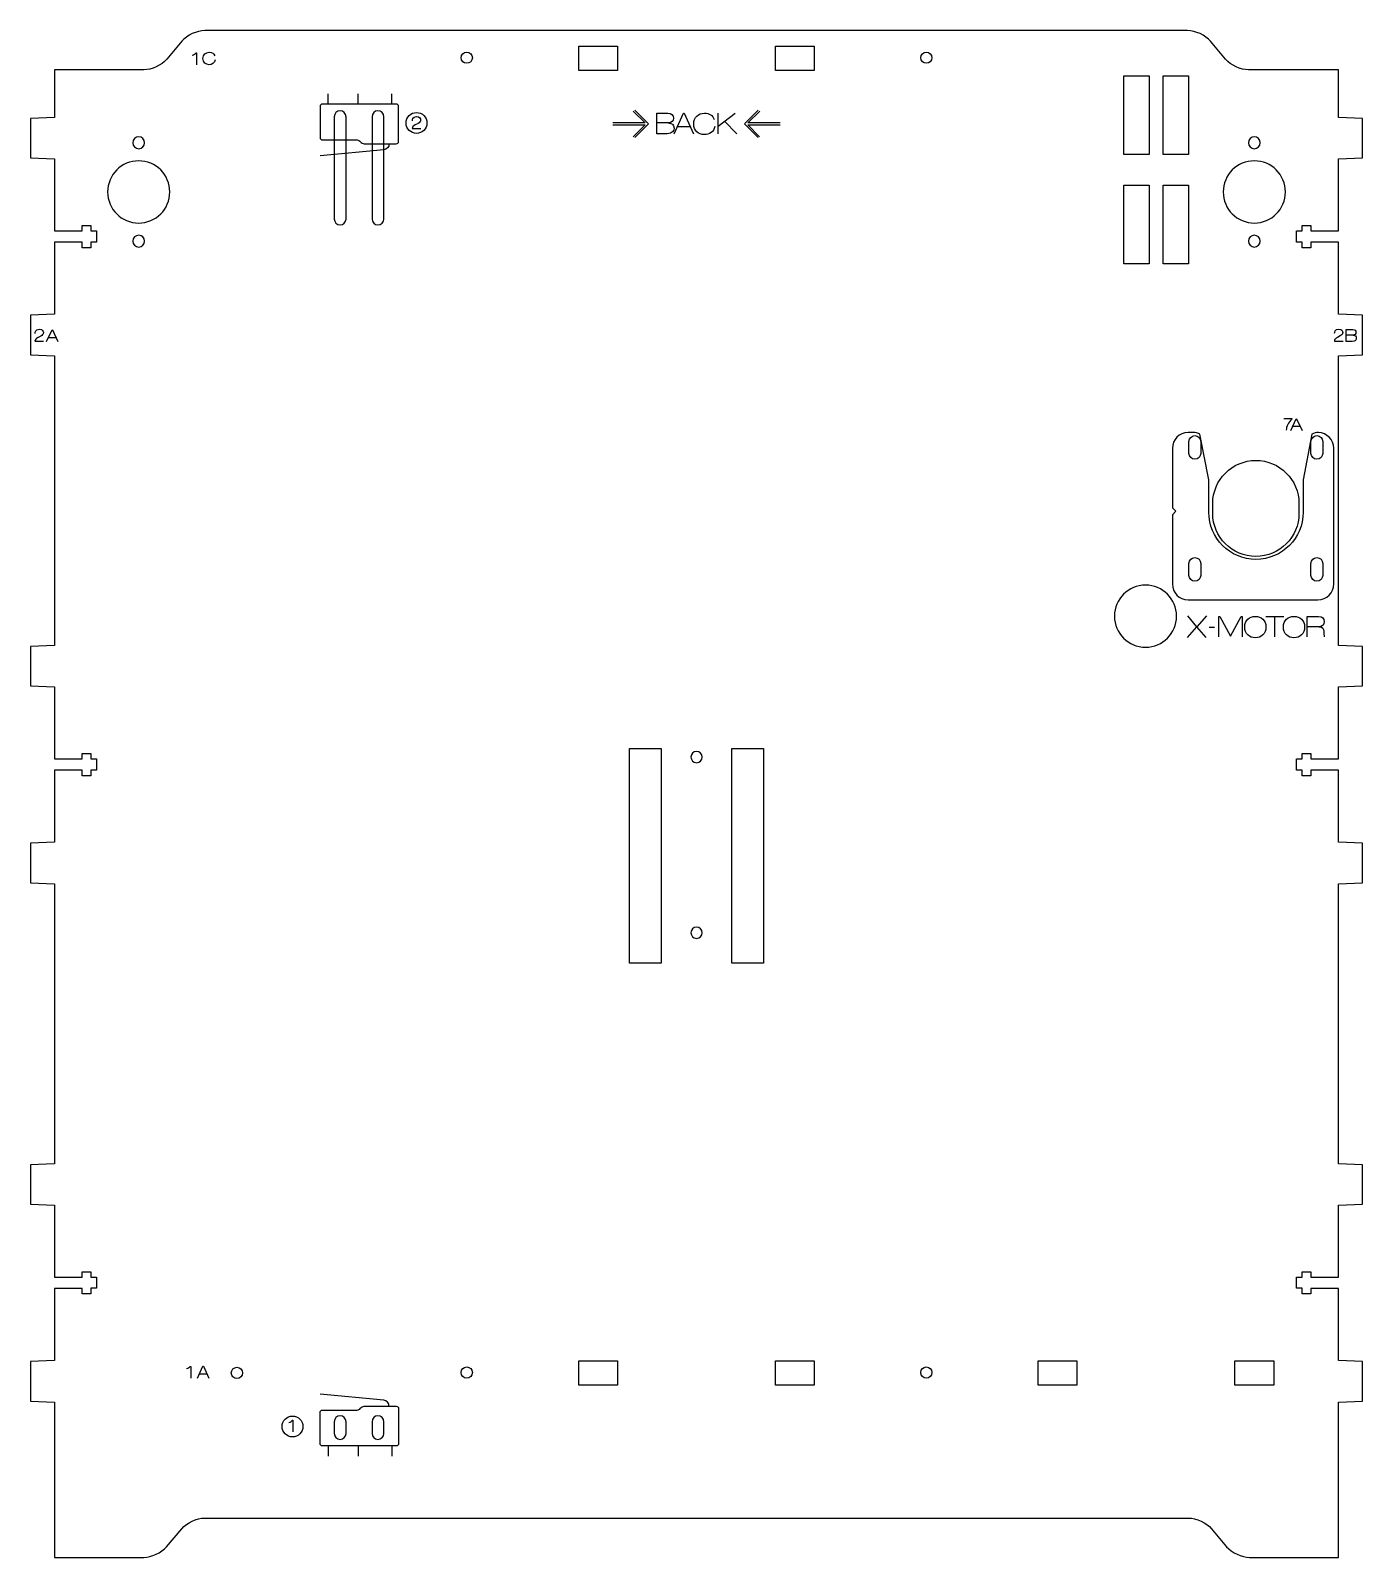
# Model space of a CAD drawing. Header units: millimetres. Extents: x -127 to 1881, y -61 to 1624.
# Drawn here: x 234.4 to 573.9, y -61.1 to 328.2 of the extents above; entities that cross this region are included whole.
import ezdxf

# ---------------------------------------------------------------- set-up
doc = ezdxf.new("R2010")
doc.units = ezdxf.units.MM
doc.layers.get('0').update_dxf_attribs({"linetype": 'CONTINUOUS', "true_color": 0xffffff})

msp = doc.modelspace()

# ---------------------------------------------------------------- linework, layer by layer
at = {"color": 7, "true_color": 0xffffff}
for points in [[(529.34, 328.17), (278.79, 328.17)], [(272.96, 325.46), (269.09, 320.85)], [(374.12, 324.21), (384, 324.21), (384, 317.99), (374.12, 317.99), (374.12, 324.21), (374.12, 324.21)], [(424.28, 324.21), (434.16, 324.21), (434.16, 317.99), (424.28, 317.99), (424.28, 324.21), (424.28, 324.21)], [(539.05, 320.85), (535.17, 325.46)], [(276.56, 322.45), (276.67, 322.45), (276.67, 319.46)], [(345.58, 319.81), (345.58, 319.81)], [(462.74, 319.81), (462.74, 319.81)], [(263.26, 318.14), (240.48, 318.14), (240.48, 306), (234.37, 305.75), (234.37, 295.68), (240.48, 295.43), (240.48, 277.06), (247.52, 277.06), (247.52, 278.47), (249.73, 278.47), (249.73, 277.06), (251.18, 277.06), (251.18, 274.19), (249.73, 274.19), (249.73, 272.79), (247.52, 272.79), (247.52, 274.19), (240.48, 274.19), (240.48, 255.87), (234.37, 255.62), (234.37, 245.5), (240.48, 245.25), (240.48, 171.4), (234.37, 171.14), (234.37, 161.07), (240.48, 160.81), (240.48, 142.47), (247.52, 142.47), (247.52, 143.87), (249.73, 143.87), (249.73, 142.47), (251.18, 142.47), (251.18, 139.59), (249.73, 139.59), (249.73, 138.19), (247.52, 138.19), (247.52, 139.59), (240.48, 139.59), (240.48, 121.22), (234.37, 120.97), (234.37, 110.9), (240.48, 110.65), (240.48, 39.25), (234.37, 39), (234.37, 28.91), (240.48, 28.66), (240.48, 10.31), (247.52, 10.31), (247.52, 11.71), (249.73, 11.71), (249.73, 10.31), (251.18, 10.31), (251.18, 7.52), (249.73, 7.52), (249.73, 6.12), (247.52, 6.12), (247.52, 7.46), (240.48, 7.46), (240.48, -10.91), (234.37, -11.16), (234.37, -21.24), (240.48, -21.5), (240.48, -61.12), (263.22, -61.12)], [(513.09, 316.59), (519.51, 316.59), (519.51, 296.53), (513.09, 296.53), (513.09, 316.59), (513.09, 316.59)], [(523.13, 316.59), (529.55, 316.59), (529.55, 296.53), (523.13, 296.53), (523.13, 316.59), (523.13, 316.59)], [(567.81, -61.12), (567.81, -21.5), (573.92, -21.24), (573.92, -11.16), (567.81, -10.91), (567.81, 7.45), (560.77, 7.45), (560.77, 6.12), (558.57, 6.12), (558.57, 7.52), (557.12, 7.52), (557.12, 10.31), (558.57, 10.31), (558.57, 11.71), (560.77, 11.71), (560.77, 10.31), (567.81, 10.31), (567.81, 28.66), (573.92, 28.91), (573.92, 39), (567.81, 39.25), (567.81, 110.65), (573.92, 110.9), (573.92, 120.97), (567.81, 121.22), (567.81, 139.59), (560.77, 139.59), (560.77, 138.19), (558.57, 138.19), (558.57, 139.59), (557.12, 139.59), (557.12, 142.47), (558.57, 142.47), (558.57, 143.87), (560.77, 143.87), (560.77, 142.47), (567.81, 142.47), (567.81, 160.81), (573.92, 161.07), (573.92, 171.14), (567.81, 171.4), (567.81, 245.25), (573.92, 245.5), (573.92, 255.62), (567.81, 255.87), (567.81, 274.19), (560.77, 274.19), (560.77, 272.79), (558.57, 272.79), (558.57, 274.19), (557.12, 274.19), (557.12, 277.06), (558.57, 277.06), (558.57, 278.47), (560.77, 278.47), (560.77, 277.06), (567.81, 277.06), (567.81, 295.43), (573.92, 295.68), (573.92, 305.75), (567.81, 306), (567.81, 318.14), (544.88, 318.14)], [(310.21, 309.41), (310.21, 312.02)], [(317.9, 309.41), (317.9, 312.02)], [(326.48, 309.41), (326.48, 312.02)], [(308.2, 308.84), (308.2, 300.85), (308.2, 300.85)], [(327.62, 309.41), (308.76, 309.41)], [(328.19, 299.87), (328.19, 308.84)], [(388.02, 307.6), (391.02, 304.61), (382.82, 304.61)], [(388.4, 307.84), (391.89, 304.35), (388.4, 300.87)], [(419.88, 300.87), (416.39, 304.35), (419.88, 307.84)], [(425.45, 304.6), (417.25, 304.6), (420.26, 307.61)], [(311.8, 306.2), (311.8, 280.11)], [(314.81, 280.11), (314.81, 306.2), (314.81, 306.2)], [(321.43, 306.2), (321.43, 280.11)], [(324.44, 280.11), (324.44, 306.2), (324.44, 306.2)], [(333.18, 304.49), (332.44, 304.12)], [(335.44, 304.61), (335.44, 304.61)], [(382.82, 304.1), (391.02, 304.1), (388.01, 301.09)], [(394.02, 307.09), (396.86, 307.09)], [(396.67, 301.86), (394.02, 301.86), (394.02, 307.09), (394.02, 307.09)], [(397.11, 304.6), (394.02, 304.6)], [(397.11, 304.6), (397.11, 304.59)], [(398.43, 301.86), (400.83, 307.09), (401.02, 307.09), (403.42, 301.86)], [(409.69, 303.81), (413.98, 307.09)], [(409.69, 301.86), (409.69, 307.09)], [(411.27, 305.02), (414.47, 301.86)], [(420.25, 301.1), (417.25, 304.1), (425.45, 304.1)], [(308.76, 300.28), (317.61, 300.28)], [(318.5, 299.81), (318.53, 299.77)], [(331.67, 303.18), (333.89, 303.18)], [(402.63, 303.58), (399.21, 303.58)], [(260.44, 299.55), (260.44, 299.55)], [(324.44, 297.77), (308.2, 296.23)], [(319.42, 299.3), (327.62, 299.3)], [(544.85, 299.55), (544.85, 299.55)], [(513.09, 288.71), (519.51, 288.71), (519.51, 268.65), (513.09, 268.65), (513.09, 288.71), (513.09, 288.71)], [(523.13, 288.71), (529.55, 288.71), (529.55, 268.65), (523.13, 268.65), (523.13, 288.71), (523.13, 288.71)], [(254.02, 287.01), (254.02, 287.01)], [(538.43, 287.01), (538.43, 287.01)], [(260.44, 274.47), (260.44, 274.47)], [(544.85, 274.47), (544.85, 274.47)], [(237.01, 250.27), (236.28, 249.9)], [(238.46, 248.86), (239.85, 251.89), (239.96, 251.89), (241.35, 248.86)], [(240.89, 249.86), (238.91, 249.86)], [(568.26, 250.3), (567.53, 249.93)], [(569.8, 251.94), (571.44, 251.94)], [(571.33, 248.9), (569.8, 248.9), (569.8, 251.94), (569.8, 251.94)], [(571.59, 250.49), (569.8, 250.5)], [(571.59, 250.5), (571.59, 250.49)], [(235.5, 248.96), (237.72, 248.96)], [(566.76, 248.99), (568.98, 248.99)], [(553.84, 229.22), (555.96, 229.22), (555.96, 229.11)], [(555.64, 226.18), (557.03, 229.21), (557.15, 229.21), (558.54, 226.18)], [(558.08, 227.18), (556.1, 227.18)], [(530.73, 225.69), (529.47, 225.69)], [(529.69, 220.37), (529.69, 223.39)], [(534.74, 205.38), (534.74, 213.62), (532.5, 225.28)], [(532.7, 223.39), (532.7, 220.37), (532.7, 220.37)], [(561.05, 225.28), (558.81, 213.61), (558.81, 205.38)], [(560.79, 220.37), (560.79, 223.39)], [(563.8, 223.39), (563.8, 220.37), (563.8, 220.37)], [(525.46, 221.68), (525.46, 206.5), (526.34, 205.61), (525.46, 204.72), (525.46, 187.07), (525.46, 187.07)], [(566.59, 187.07), (566.59, 221.68)], [(535.76, 205.07), (535.76, 207.58)], [(557.73, 207.58), (557.73, 205.07), (557.73, 205.07)], [(529.69, 189.27), (529.69, 192.29)], [(532.7, 192.29), (532.7, 189.27), (532.7, 189.27)], [(560.79, 189.27), (560.79, 192.29)], [(563.8, 192.29), (563.8, 189.27), (563.8, 189.27)], [(529.47, 183.05), (562.58, 183.05)], [(510.69, 178.86), (510.69, 178.86)], [(529.29, 173.46), (531.73, 176.13), (529.37, 178.93)], [(534.16, 178.93), (531.73, 176.13)], [(534.05, 173.46), (531.73, 176.13)], [(534.83, 176.08), (536.23, 176.08)], [(537.29, 173.58), (537.29, 178.81), (537.53, 178.81), (540.28, 173.73), (540.29, 173.73), (543.03, 178.81), (543.27, 178.81), (543.27, 173.58)], [(546.62, 178.81), (546.62, 178.81)], [(549.33, 178.81), (553.84, 178.81)], [(551.6, 173.58), (551.6, 178.81)], [(556.47, 178.81), (556.47, 178.81)], [(559.85, 173.58), (559.85, 178.81), (562.73, 178.81)], [(562.92, 176.12), (559.85, 176.11)], [(562.93, 176.14), (562.92, 176.12)], [(387.09, 124.3), (387.09, 145.16), (395.12, 145.16), (395.12, 90.4), (387.09, 90.4), (387.09, 124.3), (387.09, 124.3)], [(421.2, 116.79), (421.2, 90.4), (413.18, 90.4), (413.18, 145.16), (421.2, 145.16), (421.2, 116.79), (421.2, 116.79)], [(402.72, 142.93), (402.72, 142.93)], [(402.72, 98.15), (402.72, 98.15)], [(374.12, -10.96), (384, -10.96), (384, -17.18), (374.12, -17.18), (374.12, -10.96), (374.12, -10.96)], [(424.28, -10.96), (434.16, -10.96), (434.16, -17.18), (424.28, -17.18), (424.28, -10.96), (424.28, -10.96)], [(491.26, -10.96), (501.15, -10.96), (501.15, -17.18), (491.26, -17.18), (491.26, -10.96), (491.26, -10.96)], [(541.42, -10.96), (551.31, -10.96), (551.31, -17.18), (541.42, -17.18), (541.42, -10.96), (541.42, -10.96)], [(275.09, -12.41), (275.2, -12.41), (275.2, -15.4)], [(276.93, -15.42), (278.32, -12.39), (278.43, -12.39), (279.82, -15.42)], [(279.36, -14.42), (277.38, -14.42)], [(286.99, -15.5), (286.99, -15.5)], [(345.58, -15.4), (345.58, -15.4)], [(462.74, -15.4), (462.74, -15.4)], [(324.44, -21.04), (308.2, -19.51)], [(318.5, -23.09), (318.53, -23.04)], [(319.42, -22.57), (327.62, -22.57)], [(328.19, -23.14), (328.19, -32.12)], [(301.15, -26.14), (301.26, -26.14), (301.26, -29.12)], [(308.2, -32.12), (308.2, -24.12), (308.2, -24.12)], [(308.76, -23.56), (317.61, -23.56)], [(311.8, -26.51), (311.8, -29.52)], [(314.81, -29.52), (314.81, -26.51), (314.81, -26.51)], [(321.43, -26.51), (321.43, -29.52)], [(324.44, -29.52), (324.44, -26.51), (324.44, -26.51)], [(303.82, -27.73), (303.82, -27.73)], [(327.62, -32.69), (308.76, -32.69)], [(310.21, -32.69), (310.21, -35.3)], [(317.9, -32.69), (317.9, -35.3)], [(326.48, -32.69), (326.48, -35.3)], [(269.05, -58.41), (272.93, -53.8)], [(278.76, -51.09), (529.59, -51.09)], [(535.42, -53.8), (539.29, -58.41)], [(545.13, -61.12), (567.81, -61.12), (567.81, -61.12)]]:
    msp.add_lwpolyline(points, dxfattribs=at)
for points in [[(278.79, 328.17), (276.84, 328.17), (274.22, 326.95), (272.96, 325.46)], [(535.17, 325.46), (533.92, 326.95), (531.29, 328.17), (529.34, 328.17)], [(269.09, 320.85), (267.83, 319.35), (265.21, 318.14), (263.26, 318.14)], [(275.62, 321.88), (276.08, 322), (276.38, 322.24), (276.56, 322.45)], [(278.32, 321.04), (278.32, 322.05), (279.02, 322.63), (279.89, 322.63)], [(279.89, 319.46), (279.02, 319.46), (278.32, 320.04), (278.32, 321.04)], [(279.89, 322.63), (280.6, 322.63), (281.17, 322.33), (281.33, 321.68)], [(281.41, 320.68), (281.32, 319.87), (280.59, 319.46), (279.89, 319.46)], [(344.15, 321.24), (344.15, 322.03), (344.79, 322.67), (345.58, 322.67)], [(345.58, 319.81), (344.79, 319.81), (344.15, 320.45), (344.15, 321.24)], [(345.58, 322.67), (346.37, 322.67), (347.01, 322.03), (347.01, 321.24)], [(347.01, 321.24), (347.01, 320.45), (346.37, 319.81), (345.58, 319.81)], [(461.31, 321.24), (461.31, 322.03), (461.95, 322.67), (462.74, 322.67)], [(462.74, 319.81), (461.95, 319.81), (461.31, 320.45), (461.31, 321.24)], [(462.74, 322.67), (463.53, 322.67), (464.17, 322.03), (464.17, 321.24)], [(464.17, 321.24), (464.17, 320.45), (463.53, 319.81), (462.74, 319.81)], [(544.88, 318.14), (542.93, 318.14), (540.3, 319.35), (539.05, 320.85)], [(308.76, 309.41), (308.45, 309.41), (308.2, 309.16), (308.2, 308.84)], [(313.3, 307.7), (312.47, 307.7), (311.8, 307.03), (311.8, 306.2)], [(314.81, 306.2), (314.81, 307.03), (314.13, 307.7), (313.3, 307.7)], [(322.93, 307.7), (322.1, 307.7), (321.43, 307.03), (321.43, 306.2)], [(324.44, 306.2), (324.44, 307.03), (323.77, 307.7), (322.93, 307.7)], [(328.19, 308.84), (328.19, 309.16), (327.93, 309.41), (327.62, 309.41)], [(330.12, 304.61), (330.12, 306.08), (331.31, 307.27), (332.78, 307.27)], [(332.78, 301.94), (331.31, 301.94), (330.12, 303.13), (330.12, 304.61)], [(332.44, 304.12), (331.9, 303.8), (331.68, 303.62), (331.67, 303.18)], [(331.73, 305.17), (331.73, 305.5), (331.74, 306.23), (332.79, 306.23)], [(332.78, 307.27), (334.25, 307.27), (335.44, 306.08), (335.44, 304.61)], [(335.44, 304.61), (335.44, 303.13), (334.25, 301.94), (332.78, 301.94)], [(332.79, 306.23), (333.63, 306.23), (333.8, 305.68), (333.8, 305.39)], [(333.8, 305.39), (333.8, 304.96), (333.54, 304.71), (333.18, 304.49)], [(396.86, 307.09), (397.69, 307.09), (398.27, 306.64), (398.27, 305.79)], [(398.27, 305.79), (398.27, 305.17), (397.72, 304.59), (397.11, 304.6)], [(397.11, 304.59), (397.79, 304.56), (398.43, 304.19), (398.43, 303.28)], [(403.45, 304.35), (403.45, 306.08), (404.66, 307.09), (406.16, 307.09)], [(406.16, 301.62), (404.66, 301.62), (403.45, 302.63), (403.45, 304.35)], [(406.16, 307.09), (407.39, 307.09), (408.38, 306.58), (408.65, 305.45)], [(408.78, 303.72), (408.63, 302.33), (407.37, 301.62), (406.16, 301.62)], [(261.95, 301.06), (261.12, 301.06), (260.44, 300.38), (260.44, 299.55)], [(263.45, 299.55), (263.45, 300.38), (262.78, 301.06), (261.95, 301.06)], [(308.2, 300.85), (308.2, 300.54), (308.45, 300.28), (308.76, 300.28)], [(317.61, 300.28), (317.92, 300.28), (318.32, 300.07), (318.5, 299.81)], [(318.53, 299.77), (318.71, 299.51), (319.11, 299.3), (319.42, 299.3)], [(327.62, 299.3), (327.93, 299.3), (328.19, 299.55), (328.19, 299.87)], [(398.43, 303.28), (398.43, 302.67), (398.04, 301.86), (396.67, 301.86)], [(546.35, 301.06), (545.52, 301.06), (544.85, 300.38), (544.85, 299.55)], [(547.86, 299.55), (547.86, 300.38), (547.18, 301.06), (546.35, 301.06)], [(260.44, 299.55), (260.44, 298.72), (261.12, 298.05), (261.95, 298.05)], [(261.95, 298.05), (262.78, 298.05), (263.45, 298.72), (263.45, 299.55)], [(325.74, 299.26), (325.81, 298.47), (325.23, 297.84), (324.44, 297.77)], [(544.85, 299.55), (544.85, 298.72), (545.52, 298.05), (546.35, 298.05)], [(546.35, 298.05), (547.18, 298.05), (547.86, 298.72), (547.86, 299.55)], [(261.95, 294.94), (257.57, 294.94), (254.02, 291.39), (254.02, 287.01)], [(269.87, 287.01), (269.87, 291.39), (266.32, 294.94), (261.95, 294.94)], [(546.35, 294.94), (541.97, 294.94), (538.43, 291.39), (538.43, 287.01)], [(554.28, 287.01), (554.28, 291.39), (550.73, 294.94), (546.35, 294.94)], [(254.02, 287.01), (254.02, 282.63), (257.57, 279.09), (261.95, 279.09)], [(261.95, 279.09), (266.32, 279.09), (269.87, 282.63), (269.87, 287.01)], [(538.43, 287.01), (538.43, 282.63), (541.97, 279.09), (546.35, 279.09)], [(546.35, 279.09), (550.73, 279.09), (554.28, 282.63), (554.28, 287.01)], [(311.8, 280.11), (311.8, 279.28), (312.47, 278.61), (313.3, 278.61)], [(313.3, 278.61), (314.13, 278.61), (314.81, 279.28), (314.81, 280.11)], [(321.43, 280.11), (321.43, 279.28), (322.1, 278.61), (322.93, 278.61)], [(322.93, 278.61), (323.77, 278.61), (324.44, 279.28), (324.44, 280.11)], [(261.95, 275.97), (261.12, 275.97), (260.44, 275.3), (260.44, 274.47)], [(260.44, 274.47), (260.44, 273.64), (261.12, 272.97), (261.95, 272.97)], [(263.45, 274.47), (263.45, 275.3), (262.78, 275.97), (261.95, 275.97)], [(261.95, 272.97), (262.78, 272.97), (263.45, 273.64), (263.45, 274.47)], [(546.35, 275.97), (545.52, 275.97), (544.85, 275.3), (544.85, 274.47)], [(544.85, 274.47), (544.85, 273.64), (545.52, 272.97), (546.35, 272.97)], [(547.86, 274.47), (547.86, 275.3), (547.18, 275.97), (546.35, 275.97)], [(546.35, 272.97), (547.18, 272.97), (547.86, 273.64), (547.86, 274.47)], [(236.28, 249.9), (235.73, 249.58), (235.51, 249.41), (235.5, 248.96)], [(235.56, 250.96), (235.56, 251.28), (235.57, 252.02), (236.62, 252.02)], [(236.62, 252.02), (237.47, 252.02), (237.64, 251.47), (237.64, 251.18)], [(237.64, 251.18), (237.64, 250.74), (237.37, 250.49), (237.01, 250.27)], [(567.53, 249.93), (566.99, 249.61), (566.77, 249.44), (566.76, 248.99)], [(566.82, 250.99), (566.82, 251.31), (566.83, 252.05), (567.88, 252.05)], [(567.88, 252.05), (568.72, 252.05), (568.89, 251.5), (568.89, 251.21)], [(568.89, 251.21), (568.89, 250.77), (568.63, 250.52), (568.26, 250.3)], [(572.35, 249.73), (572.35, 249.38), (572.13, 248.9), (571.33, 248.9)], [(571.44, 251.94), (571.92, 251.94), (572.26, 251.68), (572.26, 251.18)], [(572.26, 251.18), (572.26, 250.83), (571.95, 250.49), (571.59, 250.5)], [(571.59, 250.49), (571.98, 250.47), (572.35, 250.26), (572.35, 249.73)], [(555.96, 229.11), (554.98, 228.26), (554.53, 227.27), (554.48, 226.24)], [(529.47, 225.69), (527.25, 225.69), (525.46, 223.9), (525.46, 221.68)], [(529.69, 223.39), (529.69, 224.22), (530.37, 224.89), (531.2, 224.89)], [(532.5, 225.28), (531.96, 225.54), (531.36, 225.69), (530.73, 225.69)], [(531.2, 224.89), (532.03, 224.89), (532.7, 224.22), (532.7, 223.39)], [(560.79, 223.39), (560.79, 224.22), (561.46, 224.89), (562.3, 224.89)], [(562.71, 225.68), (562.11, 225.67), (561.55, 225.52), (561.05, 225.28)], [(562.3, 224.89), (563.13, 224.89), (563.8, 224.22), (563.8, 223.39)], [(566.59, 221.68), (566.59, 223.85), (564.86, 225.61), (562.71, 225.68)], [(531.2, 218.86), (530.37, 218.86), (529.69, 219.54), (529.69, 220.37)], [(532.7, 220.37), (532.7, 219.54), (532.03, 218.86), (531.2, 218.86)], [(535.76, 207.58), (535.76, 213.65), (540.68, 218.57), (546.75, 218.57)], [(546.75, 218.57), (552.81, 218.57), (557.73, 213.65), (557.73, 207.58)], [(562.3, 218.86), (561.46, 218.86), (560.79, 219.54), (560.79, 220.37)], [(563.8, 220.37), (563.8, 219.54), (563.13, 218.86), (562.3, 218.86)], [(546.77, 193.34), (540.13, 193.34), (534.74, 198.73), (534.74, 205.38)], [(546.75, 194.09), (540.68, 194.09), (535.76, 199.01), (535.76, 205.07)], [(557.73, 205.07), (557.73, 199.01), (552.81, 194.09), (546.75, 194.09)], [(558.81, 205.38), (558.81, 198.73), (553.42, 193.34), (546.77, 193.34)], [(529.69, 192.29), (529.69, 193.12), (530.37, 193.79), (531.2, 193.79)], [(531.2, 193.79), (532.03, 193.79), (532.7, 193.12), (532.7, 192.29)], [(560.79, 192.29), (560.79, 193.12), (561.46, 193.79), (562.3, 193.79)], [(562.3, 193.79), (563.13, 193.79), (563.8, 193.12), (563.8, 192.29)], [(525.46, 187.07), (525.46, 184.85), (527.25, 183.05), (529.47, 183.05)], [(531.2, 187.77), (530.37, 187.77), (529.69, 188.44), (529.69, 189.27)], [(532.7, 189.27), (532.7, 188.44), (532.03, 187.77), (531.2, 187.77)], [(562.3, 187.77), (561.46, 187.77), (560.79, 188.44), (560.79, 189.27)], [(563.8, 189.27), (563.8, 188.44), (563.13, 187.77), (562.3, 187.77)], [(562.58, 183.05), (564.79, 183.05), (566.59, 184.85), (566.59, 187.07)], [(518.62, 186.78), (514.24, 186.78), (510.69, 183.24), (510.69, 178.86)], [(526.54, 178.86), (526.54, 183.24), (523, 186.78), (518.62, 186.78)], [(510.69, 178.86), (510.69, 174.48), (514.24, 170.93), (518.62, 170.93)], [(518.62, 170.93), (523, 170.93), (526.54, 174.48), (526.54, 178.86)], [(543.91, 176.08), (543.91, 177.81), (545.13, 178.81), (546.62, 178.81)], [(546.62, 173.35), (545.13, 173.35), (543.91, 174.35), (543.91, 176.08)], [(546.62, 178.81), (548.12, 178.81), (549.33, 177.81), (549.33, 176.08)], [(549.33, 176.08), (549.33, 174.35), (548.12, 173.35), (546.62, 173.35)], [(553.76, 176.08), (553.76, 177.81), (554.97, 178.81), (556.47, 178.81)], [(556.47, 173.35), (554.97, 173.35), (553.76, 174.35), (553.76, 176.08)], [(556.47, 178.81), (557.96, 178.81), (559.18, 177.81), (559.18, 176.08)], [(559.18, 176.08), (559.18, 174.35), (557.96, 173.35), (556.47, 173.35)], [(562.73, 178.81), (563.78, 178.81), (564.17, 178.31), (564.17, 177.38)], [(562.92, 176.12), (563.73, 176.11), (564.08, 175.74), (564.08, 175.02)], [(564.17, 177.38), (564.17, 176.88), (563.84, 176.19), (562.93, 176.14)], [(564.08, 175.02), (564.08, 174.83), (564.09, 173.79), (564.2, 173.58)], [(404.15, 144.36), (403.36, 144.36), (402.72, 143.72), (402.72, 142.93)], [(405.58, 142.93), (405.58, 143.72), (404.94, 144.36), (404.15, 144.36)], [(402.72, 142.93), (402.72, 142.14), (403.36, 141.5), (404.15, 141.5)], [(404.15, 141.5), (404.94, 141.5), (405.58, 142.14), (405.58, 142.93)], [(404.15, 99.58), (403.36, 99.58), (402.72, 98.94), (402.72, 98.15)], [(402.72, 98.15), (402.72, 97.36), (403.36, 96.72), (404.15, 96.72)], [(405.58, 98.15), (405.58, 98.94), (404.94, 99.58), (404.15, 99.58)], [(404.15, 96.72), (404.94, 96.72), (405.58, 97.36), (405.58, 98.15)], [(274.14, -12.98), (274.6, -12.86), (274.91, -12.62), (275.09, -12.41)], [(285.56, -14.07), (285.56, -13.28), (286.2, -12.64), (286.99, -12.64)], [(286.99, -15.5), (286.2, -15.5), (285.56, -14.86), (285.56, -14.07)], [(286.99, -12.64), (287.78, -12.64), (288.42, -13.28), (288.42, -14.07)], [(288.42, -14.07), (288.42, -14.86), (287.78, -15.5), (286.99, -15.5)], [(344.15, -13.97), (344.15, -13.18), (344.79, -12.54), (345.58, -12.54)], [(345.58, -15.4), (344.79, -15.4), (344.15, -14.76), (344.15, -13.97)], [(345.58, -12.54), (346.37, -12.54), (347.01, -13.18), (347.01, -13.97)], [(347.01, -13.97), (347.01, -14.76), (346.37, -15.4), (345.58, -15.4)], [(461.31, -13.97), (461.31, -13.18), (461.95, -12.54), (462.74, -12.54)], [(462.74, -15.4), (461.95, -15.4), (461.31, -14.76), (461.31, -13.97)], [(462.74, -12.54), (463.53, -12.54), (464.17, -13.18), (464.17, -13.97)], [(464.17, -13.97), (464.17, -14.76), (463.53, -15.4), (462.74, -15.4)], [(317.61, -23.56), (317.92, -23.56), (318.32, -23.35), (318.5, -23.09)], [(318.53, -23.04), (318.71, -22.78), (319.11, -22.57), (319.42, -22.57)], [(325.74, -22.54), (325.81, -21.75), (325.23, -21.12), (324.44, -21.04)], [(327.62, -22.57), (327.93, -22.57), (328.19, -22.83), (328.19, -23.14)], [(298.49, -27.73), (298.49, -26.26), (299.69, -25.07), (301.16, -25.07)], [(300.21, -26.7), (300.66, -26.59), (300.97, -26.34), (301.15, -26.14)], [(301.16, -25.07), (302.63, -25.07), (303.82, -26.26), (303.82, -27.73)], [(308.2, -24.12), (308.2, -23.81), (308.45, -23.56), (308.76, -23.56)], [(313.3, -25.01), (312.47, -25.01), (311.8, -25.68), (311.8, -26.51)], [(314.81, -26.51), (314.81, -25.68), (314.13, -25.01), (313.3, -25.01)], [(322.93, -25.01), (322.1, -25.01), (321.43, -25.68), (321.43, -26.51)], [(324.44, -26.51), (324.44, -25.68), (323.77, -25.01), (322.93, -25.01)], [(301.16, -30.39), (299.69, -30.39), (298.49, -29.2), (298.49, -27.73)], [(303.82, -27.73), (303.82, -29.2), (302.63, -30.39), (301.16, -30.39)], [(311.8, -29.52), (311.8, -30.35), (312.47, -31.02), (313.3, -31.02)], [(313.3, -31.02), (314.13, -31.02), (314.81, -30.35), (314.81, -29.52)], [(321.43, -29.52), (321.43, -30.35), (322.1, -31.02), (322.93, -31.02)], [(322.93, -31.02), (323.77, -31.02), (324.44, -30.35), (324.44, -29.52)], [(308.76, -32.69), (308.45, -32.69), (308.2, -32.43), (308.2, -32.12)], [(328.19, -32.12), (328.19, -32.43), (327.93, -32.69), (327.62, -32.69)], [(272.93, -53.8), (274.18, -52.31), (276.8, -51.09), (278.76, -51.09)], [(529.59, -51.09), (531.54, -51.09), (534.16, -52.31), (535.42, -53.8)], [(263.22, -61.12), (265.17, -61.12), (267.8, -59.9), (269.05, -58.41)], [(539.29, -58.41), (540.55, -59.9), (543.17, -61.12), (545.13, -61.12)]]:
    msp.add_open_spline(points, degree=3, dxfattribs=at)

doc.saveas('drawing.dxf')
